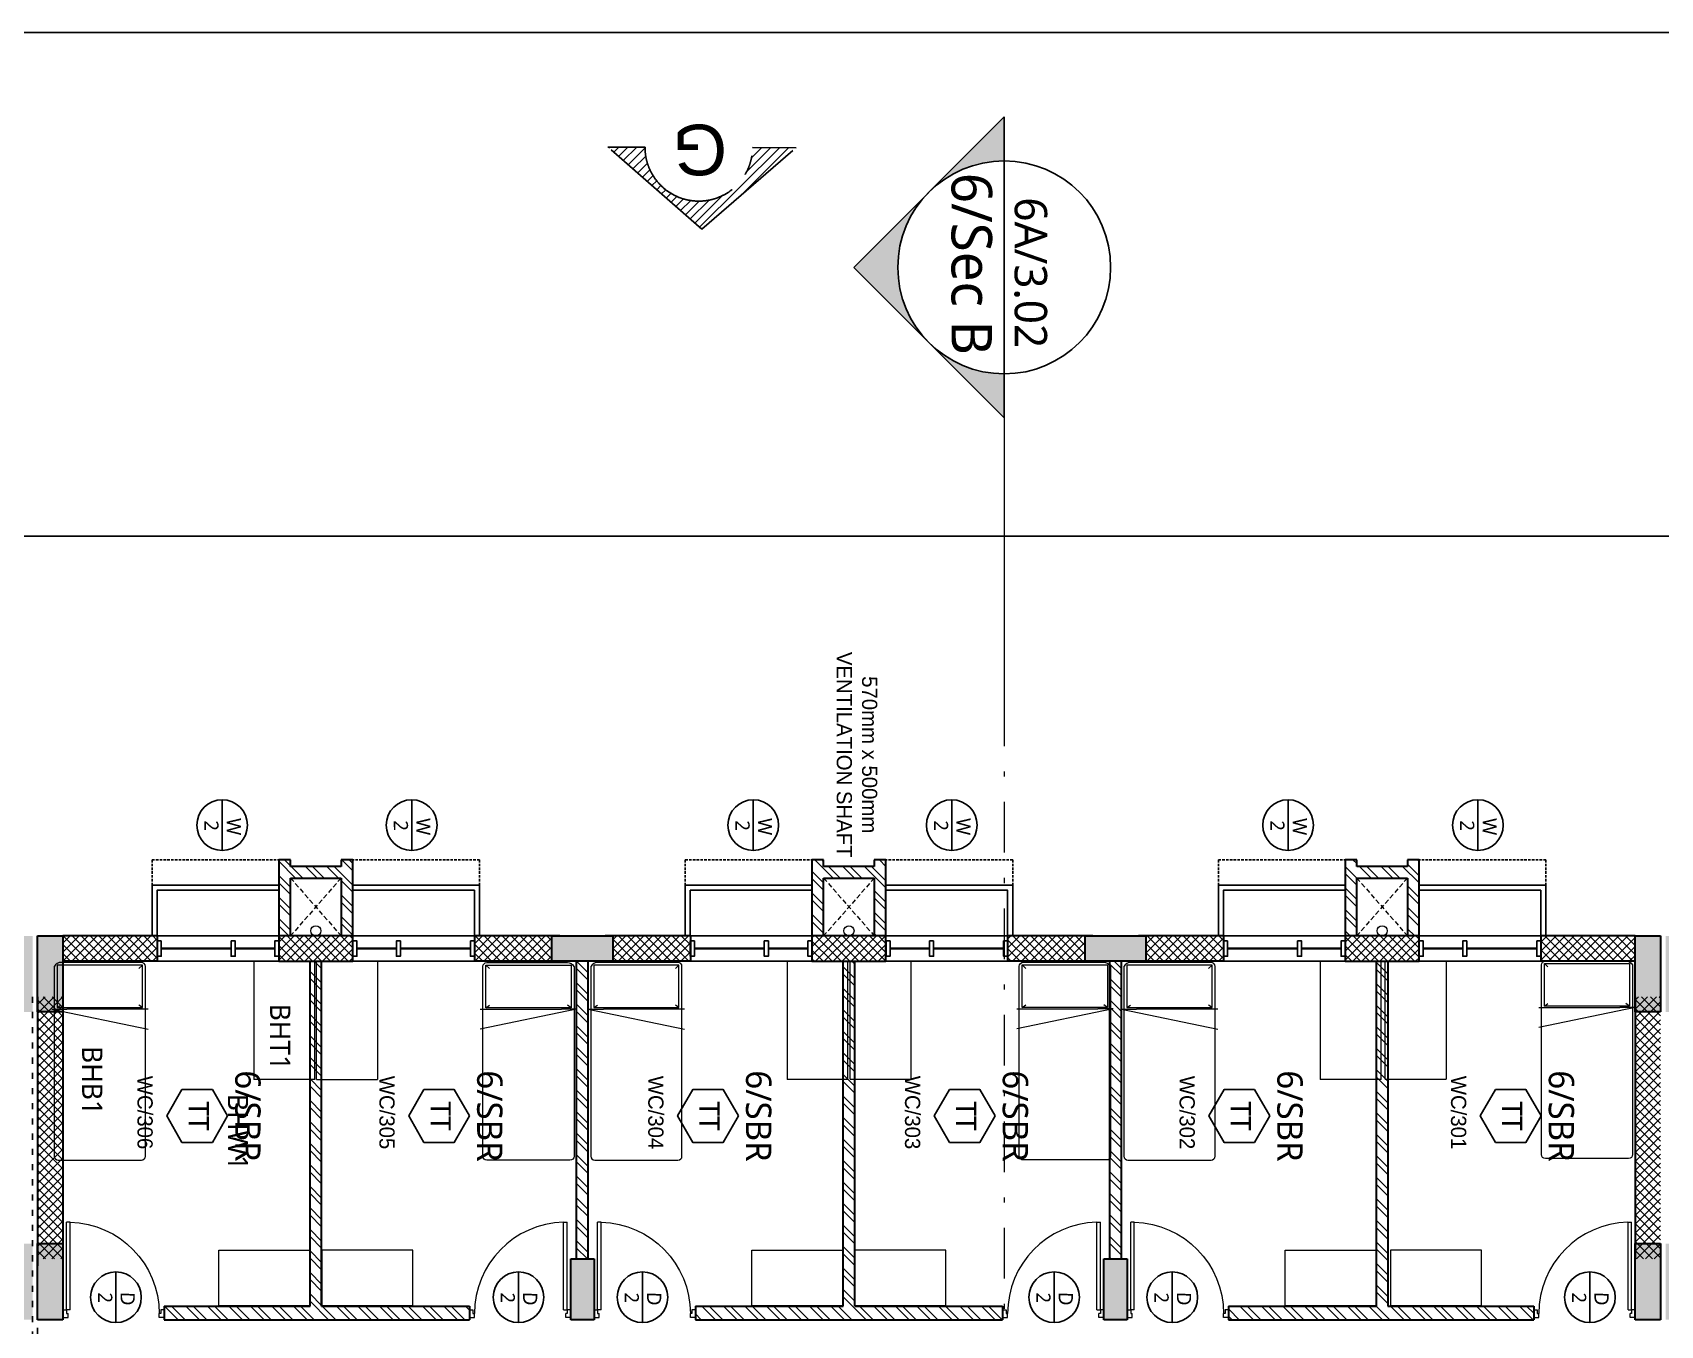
# Model space of a CAD drawing. Header units: millimetres. Extents: x -1127141 to 1597693, y -1835560 to -399335.
# Drawn here: x 1283221 to 1299282, y -491010 to -478260 of the extents above; entities that cross this region are included whole.
import ezdxf
from ezdxf.enums import TextEntityAlignment as Align

# ---------------------------------------------------------------- set-up
doc = ezdxf.new("R2010")
doc.units = ezdxf.units.MM
doc.header["$MEASUREMENT"] = 0
for name, pattern in [('ACAD_ISO03W100', [30, 12, -18]), ('CENTER2', [28.575, 19.05, -3.175, 3.175, -3.175]), ('Dash dot', [21, 10, -5, 1, -5]), ('HIDDEN', [0.375, 0.25, -0.125]), ('HIDDEN2', [4.7625, 3.175, -1.5875])]:
    doc.linetypes.add(name, pattern=pattern)
for name, color, linetype in [('A-Anno Tags', 6, 'Continuous'), ('A-Wall Patt', 8, 'Continuous'), ('A-Window', 4, 'Continuous'), ('Anno_Frames', 7, 'Continuous'), ('Anno_Labels', 7, 'Continuous'), ('COLUMN', 5, 'Continuous'), ('L-ELEV', 6, 'Continuous'), ('S-Conc Patt', 9, 'Continuous')]:
    doc.layers.add(name, color=color, linetype=linetype)
for name, color, linetype, lineweight in [('A-Detail Lines', 8, 'Continuous', 25), ('A-Door', 4, 'Continuous', 9), ('A-Wall Sec', 1, 'Continuous', 30), ('Ann_TitleBlock 2', 5, 'Continuous', 25), ('Anno_Tittleblock', 5, 'Continuous', 13), ('column hatch', 12, 'Continuous', 5), ('E-CABLE TRAY', 32, 'Continuous', 18), ('frntr', 32, 'Continuous', 9), ('grid', 251, 'CENTER2', 13), ('rwp', 231, 'Continuous', 5), ('S-Concrete', 40, 'Continuous', 30), ('Section lines', 8, 'Continuous', 13), ('shaft', 252, 'HIDDEN2', 5), ('text', 7, 'Continuous', 9)]:
    doc.layers.add(name, color=color, linetype=linetype, lineweight=lineweight)
doc.layers.add('BOQ TEXT', color=7, linetype='Continuous', true_color=0x4a4a4a)
doc.styles.add('arial', font='arial.ttf', dxfattribs={"height": 100})
doc.styles.add('IIITD @ 100', font='trebuc.ttf', dxfattribs={"height": 210})
doc.styles.get("Standard").update_dxf_attribs({"font": 'trebuc.ttf'})
doc.styles.add('TITLE', font='swissel.ttf', dxfattribs={"height": 4.3})
pattern_1 = [(315, (1443449.98, -290140.47), (106.06602, 106.06602), []), (315, (1443449.98, -290211.18), (106.06602, 106.06602), [])]
pattern_2 = [(315, (1445308.53, 119140.81), (106.066017, 106.066017), []), (315, (1445308.53, 119070.1), (106.066017, 106.066017), [])]
pattern_3 = [(315, (1445308.53, 119140.81), (44.194174, 44.194174), []), (45, (1445308.53, 119140.81), (-44.194174, 44.194174), [])]

# ---------------------------------------------------------------- blocks, each defined once
blk = doc.blocks.new('W 1200')
at = {"layer": 'A-Window', "linetype": 'HIDDEN', "ltscale": 100}
for p, q in [((552588, 7900), (552588, 9150)), ((552838, 7900), (552588, 7900))]:
    blk.add_line(p, q, dxfattribs=at)
at = {"layer": 'A-Window', "color": 2, "lineweight": 40}
for p, q in [((553463, 8720), (553463, 9110)), ((553463, 7990), (553463, 8680))]:
    blk.add_line(p, q, dxfattribs=at)
at = {"layer": 'A-Window', "color": 5}
for points in [[(553338, 7900), (552838, 7900), (552838, 9150)], [(553338, 7950), (552888, 7950), (552888, 9150)]]:
    blk.add_lwpolyline(points, dxfattribs=at)
at = {"layer": 'A-Window'}
for points in [[(553338, 7950), (553338, 9150)], [(553588, 7950), (553588, 9150)], [(553388, 8680), (553388, 8720), (553538, 8720), (553538, 8680), (553388, 8680)]]:
    blk.add_lwpolyline(points, dxfattribs=at)
for points in [[(553388, 9150), (553538, 9150), (553538, 9110), (553388, 9110)], [(553388, 7990), (553538, 7990), (553538, 7950), (553388, 7950)]]:
    blk.add_lwpolyline(points, close=True, dxfattribs=at)
blk = doc.blocks.new('ABL_Door_S - 1000 x 2100-11-3 Second Floor Lvl')
at = {"layer": 'A-Door', "color": 5}
for p, q in [((-500, 38), (-450, 38)), ((-500, -38), (-500, 38)), ((-450, 38), (-450, -3)), ((450, 38), (450, -3)), ((500, 38), (450, 38)), ((500, -38), (500, 38)), ((-500, -38), (-465, -38)), ((-465, -3), (-450, -3)), ((-465, -38), (-465, -3)), ((-430, -38), (-465, -38)), ((465, -3), (450, -3)), ((465, -38), (465, -3)), ((500, -38), (465, -38))]:
    blk.add_line(p, q, dxfattribs=at)
at = {"layer": 'A-Door', "color": 5, "lineweight": 18}
for p, q in [((-465, -38), (-465, -903)), ((-430, -38), (-430, -903)), ((-430, -903), (-465, -903))]:
    blk.add_line(p, q, dxfattribs=at)
at = {"layer": 'A-Door'}
blk.add_arc((-450, -2), 900, 271.2981, 359.9894, dxfattribs=at)
blk = doc.blocks.new('*U29')
at = {"layer": 'A-Anno Tags'}
blk.add_lwpolyline([(-250, 0), (250, 0)], dxfattribs=at)
blk.add_circle((0, 0), 250, dxfattribs=at)
at = {"layer": 'Anno_Frames', "color": 7}
for tag, rotation, p in [('ENTITY', 359.7608, (15, 185)), ('ENTITYNO', 0.1757, (4, -36))]:
    blk.add_attdef(tag, text='', height=140, rotation=rotation, dxfattribs=at).set_placement(p, align=Align.TOP_CENTER)
blk = doc.blocks.new('Room Tag with Finish')
blk.add_lwpolyline([(0, 0), (-2.6, -1.5), (-2.6, -4.5), (0, -6), (2.6, -4.5), (2.6, -1.5)], close=True)
at = {"layer": 'Anno_Frames'}
blk.add_attdef('ROOM_NAME', text='', height=2.5, dxfattribs=at).set_placement((0, 0), align=Align.BOTTOM_CENTER)
blk.add_attdef('FF', text='', height=2, dxfattribs=at).set_placement((0, -1.85), align=Align.TOP_CENTER)
blk = doc.blocks.new('Section Head1')
at = {"layer": 'S-Conc Patt'}
h = blk.add_hatch(color=256, dxfattribs=at)
h.paths.add_polyline_path([(-7.425, 0), (-5.25, 0, -0.198912), (-3.712, 3.712)])
h.paths.add_polyline_path([(3.712, 3.712), (0, 7.425), (-3.712, 3.712, -0.414214)])
h.paths.add_polyline_path([(7.425, 0), (3.712, 3.712, -0.198912), (5.25, 0)])
for p, q in [((0, 7.425), (-7.425, 0)), ((0, 7.425), (7.425, 0)), ((-7.425, 0), (7.425, 0))]:
    blk.add_line(p, q)
blk.add_circle((0, 0), 5.25)
at = {"layer": 'Anno_Labels'}
blk.add_attdef('SECTION_NAME', text='', height=2, dxfattribs=at).set_placement((0, 0), align=Align.BOTTOM_CENTER)
blk.add_attdef('SHEET_NO', text='', height=1.6, dxfattribs=at).set_placement((0, -0.5), align=Align.TOP_CENTER)
blk = doc.blocks.new('Section Grp abc')
at = {"layer": 'Section lines', "color": 3}
blk.add_line((601201, -152501), (603938, -152501), dxfattribs=at)
at = {"layer": 'Section lines', "linetype": 'Dash dot', "ltscale": 50}
blk.add_line((603938, -152501), (625819, -152501), dxfattribs=at)
at = {"layer": 'A-Anno Tags'}
ref = blk.add_blockref('Section Head1', (599716, -152501), dxfattribs=dict(at, xscale=200, yscale=200, zscale=200, rotation=180))
ref.add_attrib('SECTION_NAME', '6/Sec B', dxfattribs={"layer": 'Anno_Labels', "height": 400}).set_placement((599682, -153141), align=Align.BOTTOM_CENTER)
ref.add_attrib('SHEET_NO', '6A/3.02', dxfattribs={"layer": 'Anno_Labels', "height": 320}).set_placement((599769, -152078), align=Align.TOP_CENTER)
blk = doc.blocks.new('column 2.03')
at = {"layer": 'S-Conc Patt'}
h = blk.add_hatch(color=256, dxfattribs=at)
h.paths.add_polyline_path([(540567, -135247), (541303, -135104), (541351, -135349), (540615, -135493)])
h.paths.add_polyline_path([(524899, -138549), (524852, -138304), (525872, -138105), (525920, -138351)])
h.paths.add_polyline_path([(537562, -136088), (537515, -135842), (538535, -135644), (538583, -135889)])
h.paths.add_polyline_path([(534396, -136703), (534349, -136458), (535370, -136259), (535417, -136505)])
h.paths.add_polyline_path([(531231, -137318), (531183, -137073), (532204, -136875), (532252, -137120)])
h.paths.add_polyline_path([(528065, -137934), (528017, -137688), (529038, -137490), (529086, -137735)])
h.paths.add_polyline_path([(535977, -127931), (535929, -127685), (536950, -127487), (536998, -127732)])
h.paths.add_polyline_path([(532811, -128546), (532763, -128301), (533784, -128102), (533832, -128348)])
h.paths.add_polyline_path([(529645, -129159), (529597, -128914), (530618, -128715), (530666, -128961)])
h.paths.add_polyline_path([(520148, -131005), (520100, -130760), (521121, -130562), (521168, -130807)])
h.paths.add_polyline_path([(523313, -130390), (523266, -130145), (524286, -129946), (524334, -130192)])
h.paths.add_polyline_path([(526479, -129775), (526431, -129529), (527452, -129331), (527500, -129576)])
h.paths.add_polyline_path([(534601, -133067), (534645, -133292), (533909, -133435), (533865, -133210)])
h.paths.add_polyline_path([(534271, -131369), (534315, -131595), (533579, -131738), (533535, -131512)])
h.paths.add_polyline_path([(528270, -134297), (528314, -134523), (527578, -134666), (527534, -134440)])
h.paths.add_polyline_path([(527940, -132600), (527984, -132826), (527248, -132969), (527204, -132743)])
h.paths.add_polyline_path([(521917, -135532), (521961, -135758), (521225, -135901), (521181, -135675)])
h.paths.add_polyline_path([(521587, -133835), (521631, -134060), (520895, -134203), (520851, -133978)])
h.paths.add_polyline_path([(544878, -132790), (544734, -132054), (544980, -132007), (545123, -132743)])
h.paths.add_polyline_path([(517960, -142269), (517210, -142269), (517210, -142019), (517960, -142019)])
h.paths.add_polyline_path([(514865, -142269), (514115, -142269), (514115, -142019), (514865, -142019)])
h.paths.add_polyline_path([(511830, -142269), (511080, -142269), (511080, -142019), (511830, -142019)])
h.paths.add_polyline_path([(540791, -131864), (540202, -131979), (540246, -132204), (540835, -132090)])
h.paths.add_polyline_path([(544283, -129733), (544140, -128997), (544385, -128949), (544529, -129685)])
h.paths.add_polyline_path([(543544, -125930), (543401, -125194), (543646, -125146), (543789, -125882)])
h.paths.add_polyline_path([(539190, -126012), (539631, -125926), (539675, -126152), (539234, -126238)])
h.paths.add_polyline_path([(539780, -128474), (539694, -128032), (539920, -127989), (540006, -128430)])
h.paths.add_polyline_path([(541523, -126017), (541438, -125575), (541663, -125531), (541749, -125973)])
h.paths.add_polyline_path([(542306, -130041), (542220, -129599), (542446, -129555), (542531, -129997)])
h.paths.add_polyline_path([(542125, -127906), (541683, -127992), (541639, -127766), (542081, -127680)])
h.paths.add_polyline_path([(540306, -129975), (540392, -130417), (540166, -130460), (540080, -130019)])
h.paths.add_polyline_path([(515810, -129110), (515073, -129253), (515026, -129008), (515762, -128865)])
h.paths.add_polyline_path([(517979, -134770), (517865, -134181), (518091, -134137), (518205, -134726)])
h.paths.add_polyline_path([(517279, -136669), (516543, -136812), (516499, -136586), (517235, -136443)])
h.paths.add_polyline_path([(517859, -130220), (517123, -130363), (517075, -130117), (517811, -129974)])
h.paths.add_polyline_path([(516895, -142569), (516295, -142569), (516295, -142319), (516895, -142319)])
h.paths.add_polyline_path([(511830, -142569), (511080, -142569), (511080, -142319), (511830, -142319)])
h.paths.add_polyline_path([(519550, -142319), (520150, -142319), (520150, -142569), (519550, -142569)])
h.paths.add_polyline_path([(514865, -142569), (514115, -142569), (514115, -142319), (514865, -142319)])
h.paths.add_polyline_path([(516949, -134971), (516213, -135114), (516165, -134868), (516901, -134725)])
h.paths.add_polyline_path([(517957, -140158), (517221, -140302), (517173, -140056), (517909, -139913)])
h.paths.add_polyline_path([(517577, -128767), (516840, -128910), (516793, -128664), (517529, -128521)])
h.paths.add_polyline_path([(512267, -129799), (511531, -129942), (511483, -129696), (512220, -129553)])
h.paths.add_polyline_path([(513410, -135658), (512674, -135802), (512626, -135556), (513362, -135413)])
h.paths.add_polyline_path([(522640, -139248), (521830, -139406), (521782, -139160), (522592, -139003)])
h.paths.add_polyline_path([(511330, -135808), (511330, -136456), (511080, -136456), (511080, -135856)])
h.paths.add_polyline_path([(533146, -169460), (532396, -169460), (532396, -169210), (533146, -169210)])
h.paths.add_polyline_path([(533146, -164180), (532396, -164180), (532396, -163950), (533146, -163950)])
h.paths.add_polyline_path([(533146, -160650), (532396, -160650), (532396, -160400), (533146, -160400)])
h.paths.add_polyline_path([(533146, -165910), (532396, -165910), (532396, -165680), (533146, -165680)])
h.paths.add_polyline_path([(527886, -169460), (527136, -169460), (527136, -169210), (527886, -169210)])
h.paths.add_polyline_path([(527886, -164180), (527136, -164180), (527136, -163950), (527886, -163950)])
h.paths.add_polyline_path([(527886, -160650), (527136, -160650), (527136, -160400), (527886, -160400)])
h.paths.add_polyline_path([(527886, -165910), (527136, -165910), (527136, -165680), (527886, -165680)])
h.paths.add_polyline_path([(522626, -164180), (521876, -164180), (521876, -163950), (522626, -163950)])
h.paths.add_polyline_path([(517781, -158380), (517031, -158380), (517031, -158630), (517781, -158630)])
h.paths.add_polyline_path([(514115, -158380), (514865, -158380), (514865, -158630), (514115, -158630)])
h.paths.add_polyline_path([(511080, -158380), (511830, -158380), (511830, -158630), (511080, -158630)])
h.paths.add_polyline_path([(542531, -160650), (541931, -160650), (541931, -160400), (542531, -160400)])
h.paths.add_polyline_path([(517856, -160400), (517106, -160400), (517106, -160650), (517856, -160650)])
h.paths.add_polyline_path([(522626, -160650), (521876, -160650), (521876, -160400), (522626, -160400)])
h.paths.add_polyline_path([(538331, -160650), (537731, -160650), (537731, -160400), (538331, -160400)])
h.paths.add_polyline_path([(541931, -163950), (542531, -163950), (542531, -164180), (541931, -164180)])
h.paths.add_polyline_path([(538331, -164180), (537731, -164180), (537731, -163950), (538331, -163950)])
h.paths.add_polyline_path([(519656, -170420), (518906, -170420), (518906, -170170), (519656, -170170)])
h.paths.add_polyline_path([(511330, -165930), (511330, -165180), (511080, -165180), (511080, -165930)])
h.paths.add_polyline_path([(514251, -165930), (513501, -165930), (513501, -165680), (514251, -165680)])
h.paths.add_polyline_path([(519656, -171900), (518906, -171900), (518906, -171650), (519656, -171650)])
h.paths.add_polyline_path([(517856, -171900), (517106, -171900), (517106, -171650), (517856, -171650)])
h.paths.add_polyline_path([(517856, -165930), (517106, -165930), (517106, -165680), (517856, -165680)])
h.paths.add_polyline_path([(517856, -164180), (517106, -164180), (517106, -163950), (517856, -163950)])
h.paths.add_polyline_path([(518906, -166280), (518906, -165680), (519136, -165680), (519136, -166280)])
h.paths.add_polyline_path([(540096, -166130), (540096, -165680), (540326, -165680), (540326, -166130)])
h.paths.add_polyline_path([(537811, -165680), (538261, -165680), (538261, -165910), (537811, -165910)])
h.paths.add_polyline_path([(540096, -170170), (540096, -169720), (540326, -169720), (540326, -170170)])
h.paths.add_polyline_path([(537916, -170170), (537916, -169720), (538146, -169720), (538146, -170170)])
h.paths.add_polyline_path([(540326, -168040), (539876, -168040), (539876, -167810), (540326, -167810)])
h.paths.add_polyline_path([(537916, -168150), (537916, -167700), (538146, -167700), (538146, -168150)])
h.paths.add_polyline_path([(542116, -166280), (542116, -165680), (542346, -165680), (542346, -166280)])
h.paths.add_polyline_path([(522366, -170420), (522366, -169670), (522116, -169670), (522116, -170420)])
h.paths.add_polyline_path([(542096, -170169), (542096, -169569), (542346, -169569), (542346, -170169)])
h.paths.add_polyline_path([(511080, -158080), (511830, -158080), (511830, -158330), (511080, -158330)])
h.paths.add_polyline_path([(520150, -158330), (519550, -158330), (519550, -158080), (520150, -158080)])
h.paths.add_polyline_path([(516295, -147580), (516895, -147580), (516895, -147810), (516295, -147810)])
h.paths.add_polyline_path([(516895, -158330), (516295, -158330), (516295, -158080), (516895, -158080)])
h.paths.add_polyline_path([(516295, -152840), (516895, -152840), (516895, -153070), (516295, -153070)])
h.paths.add_polyline_path([(514865, -147810), (514265, -147810), (514265, -147580), (514865, -147580)])
h.paths.add_polyline_path([(514865, -153070), (514265, -153070), (514265, -152840), (514865, -152840)])
h.paths.add_polyline_path([(514115, -158080), (514865, -158080), (514865, -158330), (514115, -158330)])
h.paths.add_polyline_path([(514251, -171900), (513501, -171900), (513501, -171650), (514251, -171650)])
h.paths.add_polyline_path([(511330, -147395), (511330, -147995), (511080, -147995), (511080, -147395)])
h.paths.add_polyline_path([(511330, -152654), (511330, -153255), (511080, -153255), (511080, -152654)])
h.paths.add_polyline_path([(520150, -147394), (520150, -147994), (519900, -147994), (519900, -147394)])
h.paths.add_polyline_path([(520150, -152655), (520150, -153255), (519900, -153255), (519900, -152655)])
h.paths.add_polyline_path([(522346, -165680), (522346, -166430), (522116, -166430), (522116, -165680)])
edge = h.paths.add_edge_path()
edge.add_line((547866, -169460), (547116, -169460))
edge.add_line((547116, -169210), (547866, -169210))
edge.add_line((547116, -169460), (547116, -169210))
edge.add_line((547866, -164180), (547116, -164180))
edge.add_line((547116, -163950), (547866, -163950))
edge.add_line((547116, -164180), (547116, -163950))
edge.add_line((547866, -160650), (547116, -160650))
edge.add_line((547116, -160400), (547866, -160400))
edge.add_line((547116, -160650), (547116, -160400))
edge.add_line((547866, -165910), (547116, -165910))
edge.add_line((547116, -165680), (547866, -165680))
edge.add_line((547116, -165910), (547116, -165680))
h.paths.add_polyline_path([(558386, -164180), (557636, -164180), (557636, -163950), (558386, -163950)])
h.paths.add_polyline_path([(558386, -160650), (557636, -160650), (557636, -160400), (558386, -160400)])
h.paths.add_polyline_path([(558146, -165680), (558146, -166430), (557916, -166430), (557916, -165680)])
h.paths.add_polyline_path([(553126, -169460), (552376, -169460), (552376, -169210), (553126, -169210)])
h.paths.add_polyline_path([(553126, -164180), (552376, -164180), (552376, -163950), (553126, -163950)])
h.paths.add_polyline_path([(553126, -160650), (552376, -160650), (552376, -160400), (553126, -160400)])
h.paths.add_polyline_path([(553126, -165910), (552376, -165910), (552376, -165680), (553126, -165680)])
h.paths.add_polyline_path([(547866, -169460), (547116, -169460), (547116, -169210), (547866, -169210)], flags=17)
h.paths.add_polyline_path([(547866, -164180), (547116, -164180), (547116, -163950), (547866, -163950)], flags=17)
h.paths.add_polyline_path([(547866, -160650), (547116, -160650), (547116, -160400), (547866, -160400)], flags=17)
h.paths.add_polyline_path([(547866, -165910), (547116, -165910), (547116, -165680), (547866, -165680)], flags=17)
h.paths.add_polyline_path([(565551, -171255), (565551, -170655), (565301, -170655), (565301, -171255)])
h.paths.add_polyline_path([(565551, -160650), (564951, -160650), (564951, -160400), (565551, -160400)])
h.paths.add_polyline_path([(561351, -160650), (560751, -160650), (560751, -160400), (561351, -160400)])
h.paths.add_polyline_path([(565551, -164180), (564951, -164180), (564951, -163950), (565551, -163950)])
h.paths.add_polyline_path([(561351, -164180), (560751, -164180), (560751, -163950), (561351, -163950)])
h.paths.add_polyline_path([(565551, -166430), (565551, -165680), (565301, -165680), (565301, -166430)])
h.paths.add_polyline_path([(560601, -171255), (561351, -171255), (561351, -171005), (560601, -171005)])
h.paths.add_polyline_path([(561351, -166430), (561351, -165680), (561121, -165680), (561121, -166430)])
h.paths.add_polyline_path([(557896, -171255), (557896, -170505), (558146, -170505), (558146, -171255)])
at = {"layer": 'S-Concrete', "lineweight": 35}
for p, q in [((511080, -142569), (511080, -142319)), ((511080, -142319), (511830, -142319)), ((511830, -142319), (511830, -142569)), ((514115, -142569), (514115, -142319)), ((514115, -142319), (514865, -142319)), ((514865, -142319), (514865, -142569)), ((511830, -142569), (511080, -142569)), ((514865, -142569), (514115, -142569)), ((511080, -147995), (511080, -147395)), ((511080, -147395), (511330, -147395)), ((511330, -147395), (511330, -147995)), ((514265, -147810), (514265, -147580)), ((514265, -147580), (514865, -147580)), ((514865, -147580), (514865, -147810)), ((514865, -147810), (514265, -147810)), ((511330, -147995), (511080, -147995)), ((511080, -153255), (511080, -152654)), ((511080, -152654), (511330, -152654)), ((511330, -152654), (511330, -153255)), ((514265, -153070), (514265, -152840)), ((514265, -152840), (514865, -152840)), ((514865, -152840), (514865, -153070)), ((514865, -153070), (514265, -153070)), ((511330, -153255), (511080, -153255)), ((511080, -158330), (511080, -158080)), ((511080, -158080), (511830, -158080)), ((511830, -158080), (511830, -158330)), ((514115, -158330), (514115, -158080)), ((514115, -158080), (514865, -158080)), ((514865, -158080), (514865, -158330)), ((511830, -158330), (511080, -158330)), ((514865, -158330), (514115, -158330))]:
    blk.add_line(p, q, dxfattribs=at)
blk = doc.blocks.new('Elevation arrow_front-A')
at = {"layer": 'grid', "ltscale": 0.12}
h = blk.add_hatch(dxfattribs=at)
h.set_pattern_fill('ANSI31', color=256, style=0)
h.set_pattern_definition([(45, (8.16109, 34.92827), (-0.08838835, 0.08838835), [])])
h.paths.add_polyline_path([(1.127, -1.616, 1), (-0.997, -1.616), (-1.861, -1.616), (0, 0), (1.861, -1.616)])
at = {"layer": 'grid', "lineweight": -2, "ltscale": 0.125}
for p, q in [((0, 0), (-1.861, -1.616)), ((0, 0), (1.861, -1.616)), ((-1.861, -1.616), (-0.997, -1.616)), ((1.127, -1.616), (1.861, -1.616))]:
    blk.add_line(p, q, dxfattribs=at)
blk.add_arc((0.065, -1.616), 1.062, 0, 180, dxfattribs=at)
at = {"layer": 'grid', "ltscale": 0.12, "style": 'arial'}
blk.add_attdef('D', (-0.498, -2.066), '', height=1, dxfattribs=at)
blk = doc.blocks.new('ELEELE')
at = {"layer": 'L-ELEV', "ltscale": 0.1}
ref = blk.add_blockref('Elevation arrow_front-A', (1939, 232460), dxfattribs=dict(at, xscale=499.0243868003128, yscale=499.0243868003128, zscale=499.0243868003128, rotation=269.8394241828456))
ref.add_attrib('D', 'G', (909, 232711), dxfattribs={"layer": '0', "ltscale": 0.12, "height": 499, "rotation": 269.8394, "style": 'arial'})
blk = doc.blocks.new('table')
at = {"layer": 'frntr'}
for p, q in [((268968, -309087), (269568, -309087)), ((268968, -309087), (268968, -310253)), ((269568, -310255), (269568, -309087)), ((268968, -310253), (269568, -310253))]:
    blk.add_line(p, q, dxfattribs=at)
blk = doc.blocks.new('bed')
at = {"layer": 'frntr'}
for p, q in [((269533, -306887), (268713, -306887)), ((268673, -306927), (268673, -308179)), ((269573, -308377), (269573, -306927)), ((269598, -308377), (268648, -308179)), ((268673, -308179), (268673, -308377)), ((268648, -308377), (269448, -308377)), ((268673, -308377), (268673, -308797)), ((269543, -308391), (268703, -308391)), ((268703, -308391), (268703, -308811)), ((268703, -308391), (268738, -308417)), ((269598, -308377), (269448, -308377)), ((269543, -308391), (269508, -308417)), ((269543, -308811), (269543, -308391)), ((269573, -308797), (269573, -308377)), ((268703, -308811), (268738, -308777)), ((268703, -308811), (269543, -308811)), ((268713, -308837), (269510, -308837))]:
    blk.add_line(p, q, dxfattribs=at)
for centre, radius, start, end in [((268713, -306927), 40, 90, 180), ((269533, -306927), 40, 0, 90), ((268713, -308797), 40, 180, 270), ((269506, -308762), 75.2, 267.3338, 332.1559)]:
    blk.add_arc(centre, radius, start, end, dxfattribs=at)
blk = doc.blocks.new('wardrobe')
at = {"layer": 'frntr'}
for p, q in [((266249, -309334), (266799, -309334)), ((266249, -310234), (266249, -309334)), ((266799, -310234), (266799, -309334)), ((266799, -309334), (266799, -310234)), ((266799, -310234), (266249, -310234))]:
    blk.add_line(p, q, dxfattribs=at)
blk = doc.blocks.new('IIITD WD A1- L Format Library')
at = {"layer": 'Anno_Tittleblock', "color": 5}
blk.add_lwpolyline([(0, -7.57), (775, -7.57), (775, 573.91), (0, 573.91)], close=True, dxfattribs=at)
at = {"style": 'TITLE'}
for tag, p, height in [('PROJECT NAME 1', (779.17, 137.4), 2.98), ('PROJECT NAME 2', (779.17, 132.23), 2.98), ('PROJECT_NAME_3', (779.17, 127.37), 2.98), ('1:100@A1', (818.06, 91.92), 2.25), ('A-2.03', (844.81, 84.28), 4), ('03.04.11', (821.96, 84.64), 2.25), ('A', (858.85, 75.94), 3.66), ('AC', (827.5, 76.14), 2.25)]:
    blk.add_attdef(tag, p, '', height=height, dxfattribs=at)
for p in [(780.3, 113.01), (780.3, 106.37)]:
    blk.add_attdef('FIRST FLOOR PLAN', text='', height=3.39, dxfattribs=at).set_placement(p, align=Align.TOP_LEFT)

msp = doc.modelspace()

# ---------------------------------------------------------------- hatches: boundary and pattern name
at = {"layer": 'A-Wall Patt'}
h = msp.add_hatch(dxfattribs=at)
h.set_pattern_fill('ANSI32', color=256, scale=400, style=0)
h.set_pattern_definition(pattern_2)
h.paths.add_polyline_path([(1285766, -487167.6), (1285766, -486597.6), (1286266, -486597.6), (1286266, -487167.6)], flags=16)
h.paths.add_polyline_path([(1285651, -487168.3), (1286381, -487168.3), (1286381, -486417.6), (1286266, -486417.6), (1286266, -486482.6), (1285766, -486482.6), (1285766, -486417.6), (1285651, -486417.6)])
h.paths.add_polyline_path([(1285958.5, -490818.3), (1284521, -490818.3), (1284521, -490953.3), (1287531, -490953.3), (1287531, -490818.3), (1286073.5, -490818.3), (1286073.5, -487418.3), (1285958.5, -487418.3)])
h = msp.add_hatch(dxfattribs=at)
h.set_pattern_fill('ANSI32', color=256, scale=400, style=0)
h.set_pattern_definition(pattern_2)
h.paths.add_polyline_path([(1291026, -487167.6), (1291026, -486597.6), (1291526, -486597.6), (1291526, -487167.6)], flags=16)
h.paths.add_polyline_path([(1291333.5, -487418.3), (1291218.5, -487418.3), (1291218.5, -490703.3), (1291333.5, -490703.3)])
h.paths.add_polyline_path([(1290911, -487168.3), (1291641, -487168.3), (1291641, -486417.6), (1291526, -486417.6), (1291526, -486482.6), (1291026, -486482.6), (1291026, -486417.6), (1290911, -486417.6)])
h.paths.add_polyline_path([(1292791, -490818.3), (1291333.5, -490818.3), (1291333.5, -490703.3), (1291218.5, -490703.3), (1291218.5, -490818.3), (1289761, -490818.3), (1289761, -490953.3), (1292791, -490953.3)])
h = msp.add_hatch(dxfattribs=at)
h.set_pattern_fill('ANSI32', color=256, scale=400, style=0)
h.set_pattern_definition([(315, (1445313.53, 119140.81), (106.066017, 106.066017), []), (315, (1445313.53, 119070.1), (106.066017, 106.066017), [])])
h.paths.add_polyline_path([(1296286, -487167.6), (1296286, -486597.6), (1296786, -486597.6), (1296786, -487167.6)], flags=16)
h.paths.add_polyline_path([(1296171, -487168.3), (1296901, -487168.3), (1296901, -486417.6), (1296786, -486417.6), (1296786, -486482.6), (1296286, -486482.6), (1296286, -486417.6), (1296171, -486417.6)])
h.paths.add_polyline_path([(1296478.5, -487418.3), (1296478.5, -490818.3), (1295026, -490818.3), (1295026, -490953.3), (1298031.7, -490953.3), (1298031.7, -490818.3), (1296593.5, -490818.3), (1296593.5, -487418.3)])
h = msp.add_hatch(dxfattribs=at)
h.set_pattern_fill('ANSI37', color=256, scale=500, style=0)
h.set_pattern_definition(pattern_3)
h.paths.add_polyline_path([(1284451, -487418.3), (1284451, -487168.3), (1283521, -487168.3), (1283521, -487418.3)])
h.paths.add_polyline_path([(1289711, -487418.3), (1289711, -487167.6), (1288946.3, -487167.6), (1288946.3, -487418.3)])
h.paths.add_polyline_path([(1288345.6, -487418.3), (1288345.6, -487168.3), (1287581, -487168.3), (1287581, -487418.3)])
h.paths.add_polyline_path([(1286381, -487418.3), (1286381, -487168.3), (1285651, -487167.6), (1285651, -487418.3)])
h = msp.add_hatch(dxfattribs=at)
h.set_pattern_fill('ANSI32', color=256, scale=400, style=0)
h.set_pattern_definition(pattern_1)
h.paths.add_polyline_path([(1288588.5, -490353.3), (1288703.5, -490353.3), (1288703.5, -487418.3), (1288588.5, -487418.3)])
h.paths.add_polyline_path([(1288871.7, -487168.3), (1289701, -487168.3), (1289701, -487167.6), (1288871.7, -487167.6)])
h = msp.add_hatch(dxfattribs=at)
h.set_pattern_fill('ANSI37', color=256, scale=500, style=0)
h.set_pattern_definition(pattern_3)
h.paths.add_polyline_path([(1296901, -487418.3), (1296901, -487167.6), (1296171, -487168.3), (1296171, -487418.3)])
h.paths.add_polyline_path([(1294971, -487418.3), (1294971, -487168.3), (1294206, -487168.3), (1294206, -487418.3)])
h.paths.add_polyline_path([(1293606, -487418.3), (1293606, -487168.3), (1292841, -487167.6), (1292841, -487418.3)])
h.paths.add_polyline_path([(1291641, -487418.3), (1291641, -487167.6), (1290911, -487167.6), (1290911, -487418.3)])
h = msp.add_hatch(dxfattribs=at)
h.set_pattern_fill('ANSI32', color=256, scale=400, style=0)
h.set_pattern_definition(pattern_1)
h.paths.add_polyline_path([(1293848.5, -490353.3), (1293963.5, -490353.3), (1293963.5, -487418.3), (1293848.5, -487418.3)])
h.paths.add_polyline_path([(1294131.7, -487168.3), (1294932.6, -487168.3), (1294932.6, -487167.6), (1294131.7, -487167.6)])
h.paths.add_polyline_path([(1292831, -487168.3), (1293681.7, -487168.3), (1292831, -487167.6)])
h = msp.add_hatch(dxfattribs=at)
h.set_pattern_fill('ANSI37', color=256, scale=500, style=0)
h.set_pattern_definition([(315, (1301289.74, -493941.75), (44.19417, 44.19417), []), (45, (1301289.74, -493941.75), (-44.19417, 44.19417), [])])
h.paths.add_polyline_path([(1301443.6, -494048.2), (1301443, -494045.1), (1301442.3, -494045.2), (1301398.2, -493818.2), (1301081.7, -493818.2), (1301081.7, -494048.2)])
h.paths.add_polyline_path([(1301966.8, -496739.8), (1302211.5, -496692.2), (1301687.7, -493997.5), (1301443, -494045.1)])
h.paths.add_polyline_path([(1301299.2, -493309), (1301544.6, -493261.3), (1301302.3, -492014.7), (1301056.9, -492062.4)])
h.paths.add_polyline_path([(1299281.7, -495638.3), (1299281.7, -492983.3), (1299031.7, -492983.3), (1299031.7, -495638.3)])
h.paths.add_polyline_path([(1299281.7, -490353.3), (1299281.7, -487768.3), (1299031.7, -487768.3), (1299031.7, -490353.3)])
h.paths.add_polyline_path([(1299031.7, -496238.2), (1299031.7, -495988.3), (1298101, -495988.3), (1298101, -496239)])
h.paths.add_polyline_path([(1299031.7, -487418.3), (1299031.7, -487168.3), (1298101, -487168.3), (1298101, -487418.3)])
h = msp.add_hatch(dxfattribs=at)
h.set_pattern_fill('ANSI37', color=256, scale=500, style=0)
h.set_pattern_definition(pattern_3)
h.paths.add_polyline_path([(1283521, -490353.3), (1283521, -487768.3), (1283271, -487768.3), (1283271, -490353.3)])
h.paths.add_polyline_path([(1283521, -495638.3), (1283521, -492983.3), (1283271, -492983.3), (1283271, -495638.3)])
h.paths.add_polyline_path([(1284451, -496238.3), (1284451, -495988.3), (1283521, -495988.3), (1283521, -496238.3)])
h.paths.add_polyline_path([(1286381, -496239), (1286381, -495988.3), (1285651, -495988.3), (1285651, -496239)])

# ---------------------------------------------------------------- linework, layer by layer
at = {"layer": 'A-Detail Lines', "linetype": 'ACAD_ISO03W100', "ltscale": 5}
for p, q in [((1283221.6, -487768.3), (1283221.6, -494093.8)), ((1283271.6, -494093.8), (1283271.6, -487768.3))]:
    msp.add_line(p, q, dxfattribs=at)
at = {"layer": 'A-Wall Patt'}
msp.add_lwpolyline([(1321641.3, -478259.6), (1321641.3, -552566.2), (1265890, -552566.2), (1265890, -478259.6)], close=True, dxfattribs=at)
at = {"layer": 'A-Wall Sec', "lineweight": 35}
for p, q in [((1285766, -486418.3), (1285651, -486418.3)), ((1285651, -486418.3), (1285651, -487418.3)), ((1285766, -486482.6), (1285766, -486418.3)), ((1286381, -486418.3), (1286266, -486418.3)), ((1286266, -486418.3), (1286266, -486482.6)), ((1286381, -487418.3), (1286381, -486418.3)), ((1291026, -486418.3), (1290911, -486418.3)), ((1290911, -486418.3), (1290911, -487418.3)), ((1291026, -486482.6), (1291026, -486418.3)), ((1291641, -486418.3), (1291526, -486418.3)), ((1291526, -486418.3), (1291526, -486482.6)), ((1291641, -487418.3), (1291641, -486418.3)), ((1296286, -486418.3), (1296171, -486418.3)), ((1296171, -486418.3), (1296171, -487418.3)), ((1296286, -486482.6), (1296286, -486418.3)), ((1296901, -486418.3), (1296786, -486418.3)), ((1296786, -486418.3), (1296786, -486482.6)), ((1296901, -487418.3), (1296901, -486418.3)), ((1286266, -486482.6), (1285766, -486482.6)), ((1285766, -487167.6), (1285766, -486597.6)), ((1285766, -486597.6), (1286266, -486597.6)), ((1286266, -486597.6), (1286266, -487167.6)), ((1291526, -486482.6), (1291026, -486482.6)), ((1291026, -487167.6), (1291026, -486597.6)), ((1291026, -486597.6), (1291526, -486597.6)), ((1291526, -486597.6), (1291526, -487167.6)), ((1296786, -486482.6), (1296286, -486482.6)), ((1296286, -487167.6), (1296286, -486597.6)), ((1296286, -486597.6), (1296786, -486597.6)), ((1296786, -486597.6), (1296786, -487167.6)), ((1284451, -487168.3), (1283521, -487168.3)), ((1284451, -487168.3), (1284451, -487418.3)), ((1286381, -487168.3), (1285651, -487167.6)), ((1288422.4, -487168.3), (1287581, -487168.3)), ((1287581, -487168.3), (1287581, -487418.3)), ((1289711, -487167.6), (1288871.7, -487167.6)), ((1289711, -487167.6), (1289711, -487418.3)), ((1291641, -487167.6), (1290911, -487167.6)), ((1293681.7, -487168.3), (1292841, -487167.6)), ((1292841, -487167.6), (1292841, -487418.3)), ((1294971, -487168.3), (1294131.7, -487168.3)), ((1294971, -487168.3), (1294971, -487418.3)), ((1296901, -487167.6), (1296171, -487168.3)), ((1299031.7, -487168.3), (1298101, -487168.3)), ((1298101, -487168.3), (1298101, -487418.3)), ((1284451, -487418.3), (1283521, -487418.3)), ((1285651, -487418.3), (1286381, -487418.3)), ((1285958.5, -490818.3), (1285958.5, -487418.3)), ((1286073.5, -490818.3), (1286073.5, -487418.3)), ((1288422.4, -487418.3), (1287581, -487418.3)), ((1288588.5, -490353.3), (1288588.5, -487418.3)), ((1288703.5, -490353.3), (1288703.5, -487418.3)), ((1289711, -487418.3), (1288871.7, -487418.3)), ((1290911, -487418.3), (1291641, -487418.3)), ((1291218.5, -490818.3), (1291218.5, -487418.3)), ((1291333.5, -490818.3), (1291333.5, -487418.3)), ((1293681.7, -487418.3), (1292841, -487418.3)), ((1293848.5, -490353.3), (1293848.5, -487418.3)), ((1293963.5, -490353.3), (1293963.5, -487418.3)), ((1294971, -487418.3), (1294131.7, -487418.3)), ((1296171, -487418.3), (1296901, -487418.3)), ((1296478.5, -487418.3), (1296478.5, -490818.3)), ((1296593.5, -487418.3), (1296593.5, -490818.3)), ((1299031.7, -487418.3), (1298101, -487418.3)), ((1283271, -487768.3), (1283271, -490423.3)), ((1283521, -487768.3), (1283521, -490423.3)), ((1299031.7, -487768.3), (1299031.7, -490353.3)), ((1284521, -490818.3), (1284521, -490953.3)), ((1284521, -490818.3), (1285958.5, -490818.3)), ((1284521, -490953.3), (1287531, -490953.3)), ((1286073.5, -490818.3), (1287531, -490818.3)), ((1287531, -490818.3), (1287531, -490953.3)), ((1289761, -490818.3), (1289761, -490953.3)), ((1289761, -490818.3), (1291218.5, -490818.3)), ((1289761, -490953.3), (1292791, -490953.3)), ((1291333.5, -490818.3), (1292791, -490818.3)), ((1292791, -490818.3), (1292791, -490953.3)), ((1295021, -490818.3), (1295021, -490953.3)), ((1295021, -490818.3), (1296478.5, -490818.3)), ((1295021, -490953.3), (1298031.7, -490953.3)), ((1296593.5, -490818.3), (1298031.7, -490818.3)), ((1298031.7, -490818.3), (1298031.7, -490953.3))]:
    msp.add_line(p, q, dxfattribs=at)
at = {"layer": 'Defpoints'}
msp.add_lwpolyline([(1269297.2, -543672.7), (1269297.2, -483226.5), (1317306.7, -483226.5), (1317306.7, -543672.7)], close=True, dxfattribs=at)
at = {"layer": 'rwp'}
for centre in [(1286016, -487117.6), (1291276, -487117.6), (1296536, -487117.6)]:
    msp.add_circle(centre, 50, dxfattribs=at)
at = {"layer": 'shaft', "ltscale": 15}
for p, q in [((1286266, -486597.6), (1285766, -487167.6)), ((1285766, -486597.6), (1286266, -487167.6)), ((1291526, -486597.6), (1291026, -487167.6)), ((1291026, -486597.6), (1291526, -487167.6)), ((1296786, -486597.6), (1296286, -487167.6)), ((1296286, -486597.6), (1296786, -487167.6))]:
    msp.add_line(p, q, dxfattribs=at)

# ---------------------------------------------------------------- block references
at = {"layer": 'A-Anno Tags', "rotation": 270.0000000000001}
msp.add_blockref('Section Grp abc', (1445308.5, 119140.8), dxfattribs=at)
at = {"layer": 'A-Anno Tags', "xscale": 100, "yscale": 100, "zscale": 100, "rotation": 270.0000000000001}
for p in [(1285145.6, -488944.3), (1287532.4, -488944.3), (1290185, -488944.3), (1292717.8, -488944.3), (1295426.7, -488944.3), (1298104.7, -488944.3)]:
    msp.add_blockref('Room Tag with Finish', p, dxfattribs=at).add_auto_attribs({'ROOM_NAME': '6/SBR', 'FF': 'TT'})
at = {"layer": 'A-Door', "xscale": -1, "rotation": 180}
for p in [(1284021, -490894.5), (1289261, -490894.5), (1294521, -490894.5)]:
    msp.add_blockref('ABL_Door_S - 1000 x 2100-11-3 Second Floor Lvl', p, dxfattribs=at)
at = {"layer": 'A-Door', "rotation": 180}
for p in [(1288031, -490894.5), (1293291, -490894.5), (1298531.7, -490894.5)]:
    msp.add_blockref('ABL_Door_S - 1000 x 2100-11-3 Second Floor Lvl', p, dxfattribs=at)
at = {"layer": 'Ann_TitleBlock 2', "xscale": 95.87942333735619, "yscale": 95.87942333735619, "zscale": 95.87942333735619, "rotation": 269.9999999999998}
msp.add_blockref('IIITD WD A1- L Format Library', (1266615.4, -478259.6), dxfattribs=at)
at = {"layer": 'Anno_Frames', "rotation": 270.0000000000001}
for p, values in [((1285091.9, -486075.9), {'ENTITY': 'W', 'ENTITYNO': '2'}), ((1286961.5, -486075.9), {'ENTITY': 'W', 'ENTITYNO': '2'}), ((1290332, -486075.9), {'ENTITY': 'W', 'ENTITYNO': '2'}), ((1292290, -486075.9), {'ENTITY': 'W', 'ENTITYNO': '2'}), ((1295608.2, -486075.9), {'ENTITY': 'W', 'ENTITYNO': '2'}), ((1297481.3, -486075.9), {'ENTITY': 'W', 'ENTITYNO': '2'}), ((1284044.4, -490732.3), {'ENTITY': 'D', 'ENTITYNO': '2'}), ((1288015.5, -490732.3), {'ENTITY': 'D', 'ENTITYNO': '2'}), ((1289238.8, -490732.3), {'ENTITY': 'D', 'ENTITYNO': '2'}), ((1293300.2, -490732.3), {'ENTITY': 'D', 'ENTITYNO': '2'}), ((1294466, -490732.3), {'ENTITY': 'D', 'ENTITYNO': '2'}), ((1298585.2, -490732.3), {'ENTITY': 'D', 'ENTITYNO': '2'})]:
    msp.add_blockref('*U29', p, dxfattribs=at).add_auto_attribs(values)
at = {"layer": 'COLUMN', "rotation": 270.0000000000001}
msp.add_blockref('column 2.03', (1441600.8, 23911.9), dxfattribs=at)
at = {"layer": 'column hatch', "rotation": 270.0000000000001}
for p in [(1276500.6, 66169.5), (1281760.6, 66169.5), (1287020.6, 66169.5)]:
    msp.add_blockref('W 1200', p, dxfattribs=at)
at = {"layer": 'column hatch', "xscale": -1, "rotation": 90}
for p in [(1295531.3, 66169.5), (1300791.3, 66169.5), (1306051.3, 66169.5)]:
    msp.add_blockref('W 1200', p, dxfattribs=at)
at = {"layer": 'E-CABLE TRAY'}
for name, p, rotation in [('bed', (1553008.2, -796267), 180), ('table', (1554973.2, -797671.3), 180), ('bed', (1558301.4, -796267), 180), ('table', (1560233.2, -797671.3), 180), ('bed', (1563561.4, -796267), 180), ('table', (1565493.2, -797671.3), 180), ('wardrobe', (1595292.8, -224019.1), 270.0000000000001), ('wardrobe', (1600552.8, -224019.1), 270.0000000000001), ('wardrobe', (1605812.8, -224019.1), 270.0000000000001)]:
    msp.add_blockref(name, p, dxfattribs=dict(at, rotation=rotation))
at = {"layer": 'E-CABLE TRAY', "extrusion": (0, 0, -1), "zscale": -1}
for name, p, rotation in [('table', (-1017054.8, -797671.8), 179.9999999999999), ('bed', (-1018990.5, -796267.5), 179.9999999999999), ('table', (-1022318, -797669.5), 179.9999999999999), ('bed', (-1024283, -796265.2), 179.9999999999999), ('table', (-1027598.4, -797669.5), 179.9999999999999), ('bed', (-1029433.7, -796251.4), 179.9999999999999), ('wardrobe', (-976739.6, -224019.1), 269.9999999999999), ('wardrobe', (-981999.1, -224019.1), 269.9999999999999), ('wardrobe', (-987283.1, -224019.1), 269.9999999999999)]:
    msp.add_blockref(name, p, dxfattribs=dict(at, rotation=rotation))
at = {"layer": 'text', "rotation": 270.0000000000001}
msp.add_blockref('ELEELE', (1057364.1, -478259.6), dxfattribs=at)

# ---------------------------------------------------------------- texts
at = {"layer": 'A-Anno Tags', "char_height": 150, "attachment_point": 5, "rotation": 270, "style": 'IIITD @ 100'}
for s, insert, width in [('{\\fCentury Gothic|b0|i0|c0|p34;570mm x 500mm VENTILATION SHAFT}', (1291353.9, -485381.5), 2092.677), ('{\\fCentury Gothic|b0|i0|c0|p34;WC/306}', (1284330.2, -488910.1), 739.56), ('{\\fCentury Gothic|b0|i0|c0|p34;WC/305}', (1286717, -488910.1), 739.56), ('{\\fCentury Gothic|b0|i0|c0|p34;WC/304}', (1289369.6, -488910.1), 739.56), ('{\\fCentury Gothic|b0|i0|c0|p34;WC/303}', (1291902.5, -488910.1), 739.56), ('{\\fCentury Gothic|b0|i0|c0|p34;WC/302}', (1294611.4, -488910.1), 739.56), ('{\\fCentury Gothic|b0|i0|c0|p34;WC/301}', (1297289.4, -488910.1), 739.56)]:
    msp.add_mtext(s, dxfattribs=dict(at, insert=insert, width=width))
at = {"layer": 'BOQ TEXT', "char_height": 200, "width": 15241.256, "attachment_point": 1, "rotation": 270}
for s, insert in [('BHT1', (1285764.9, -487836.5)), ('BHB1', (1283910.5, -488254.7)), ('BHW1', (1285348.4, -488725.4))]:
    msp.add_mtext(s, dxfattribs=dict(at, insert=insert))

doc.saveas('drawing.dxf')
